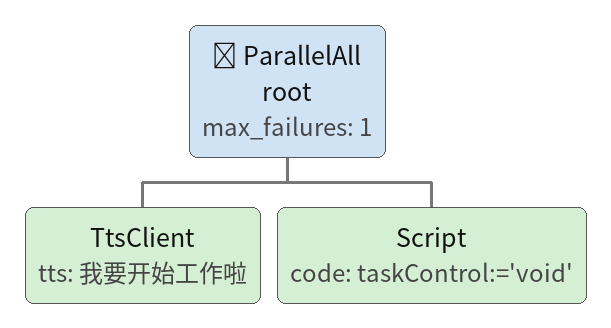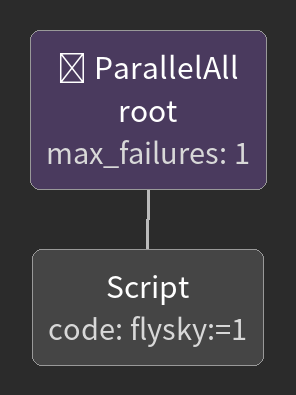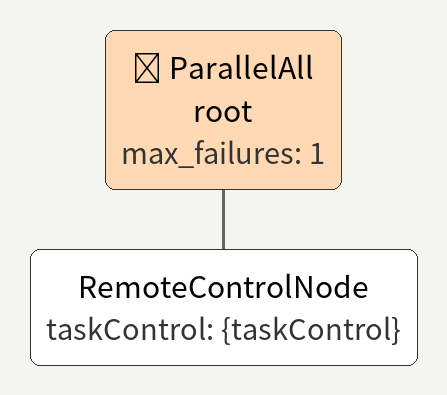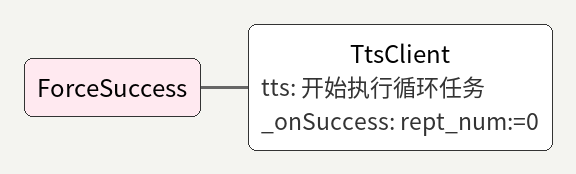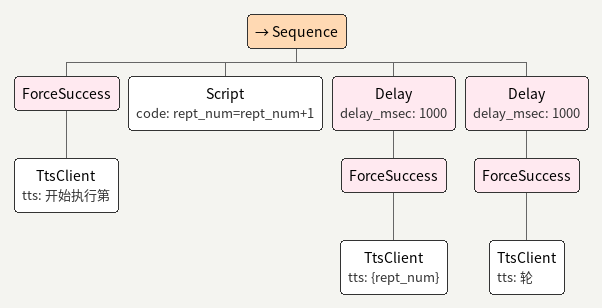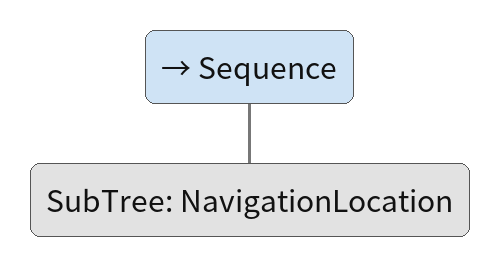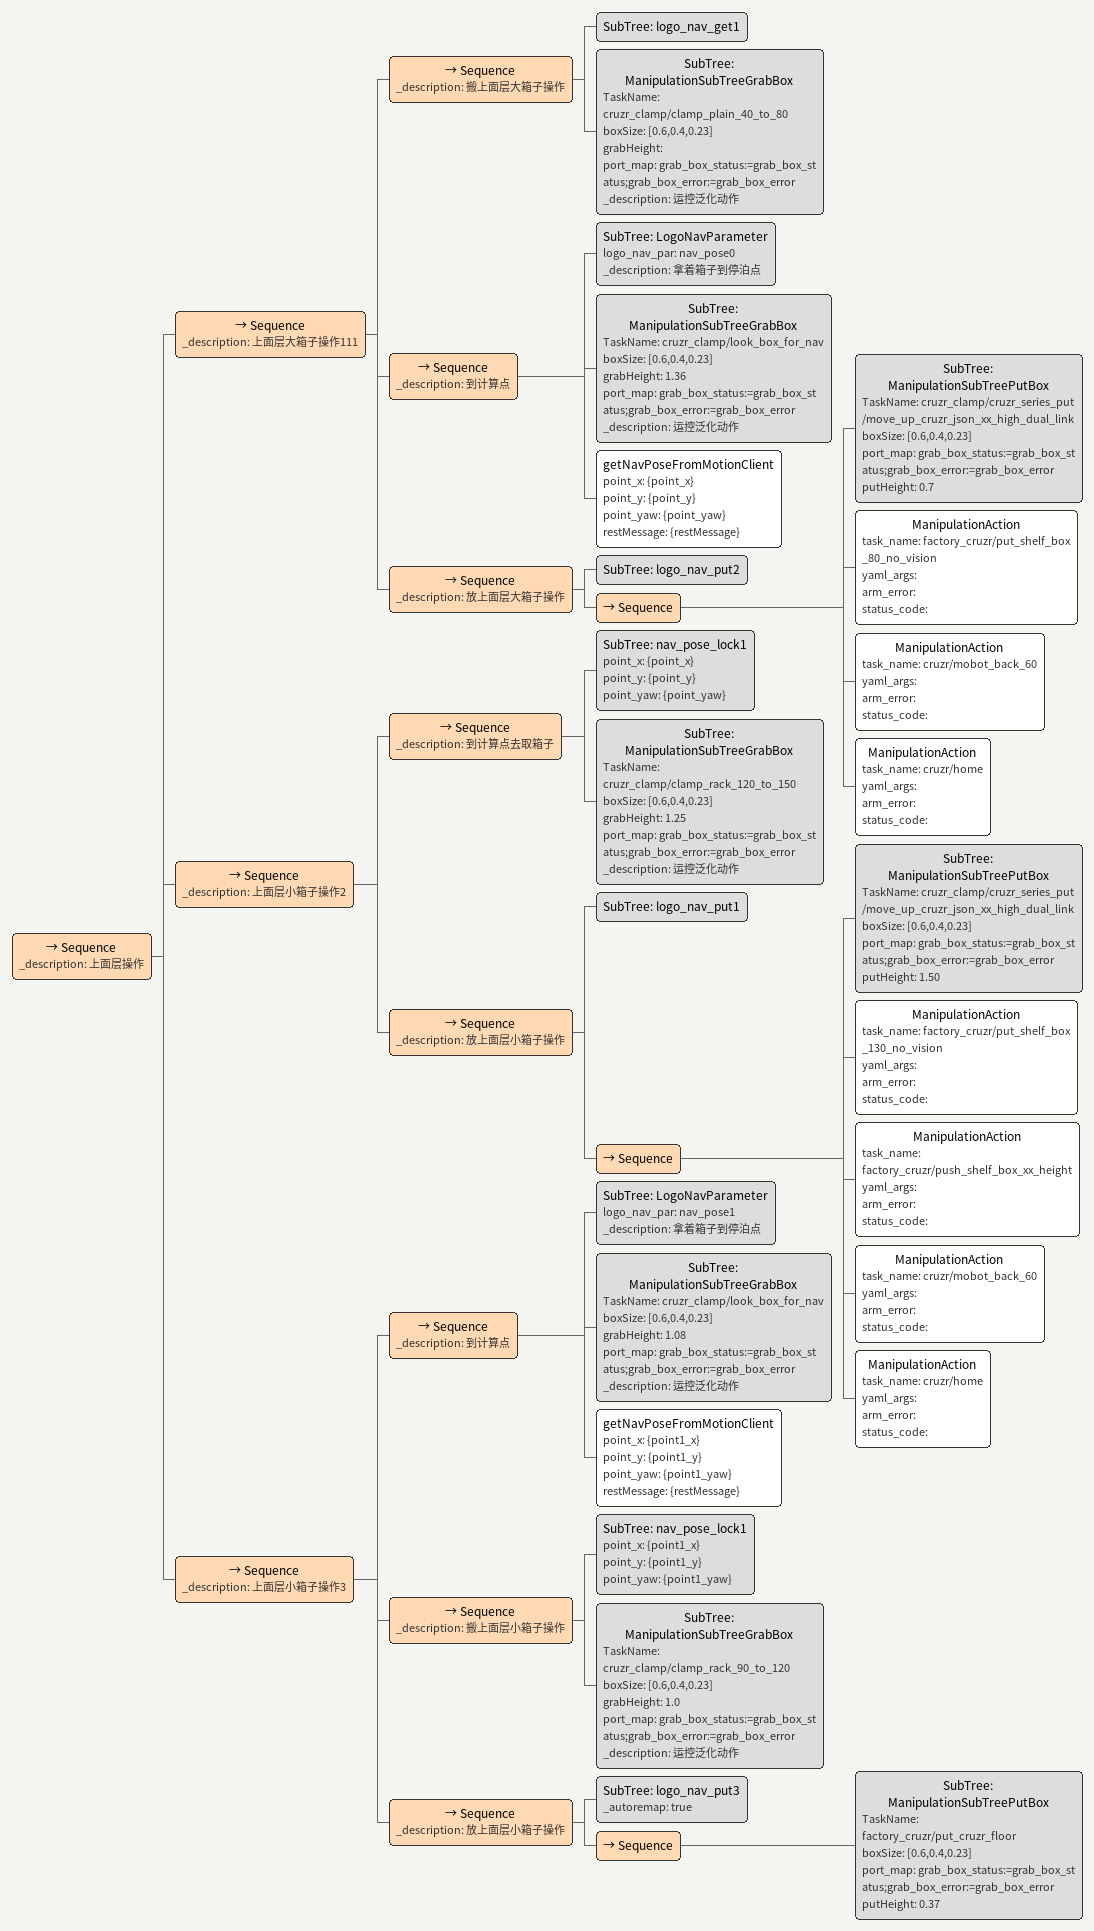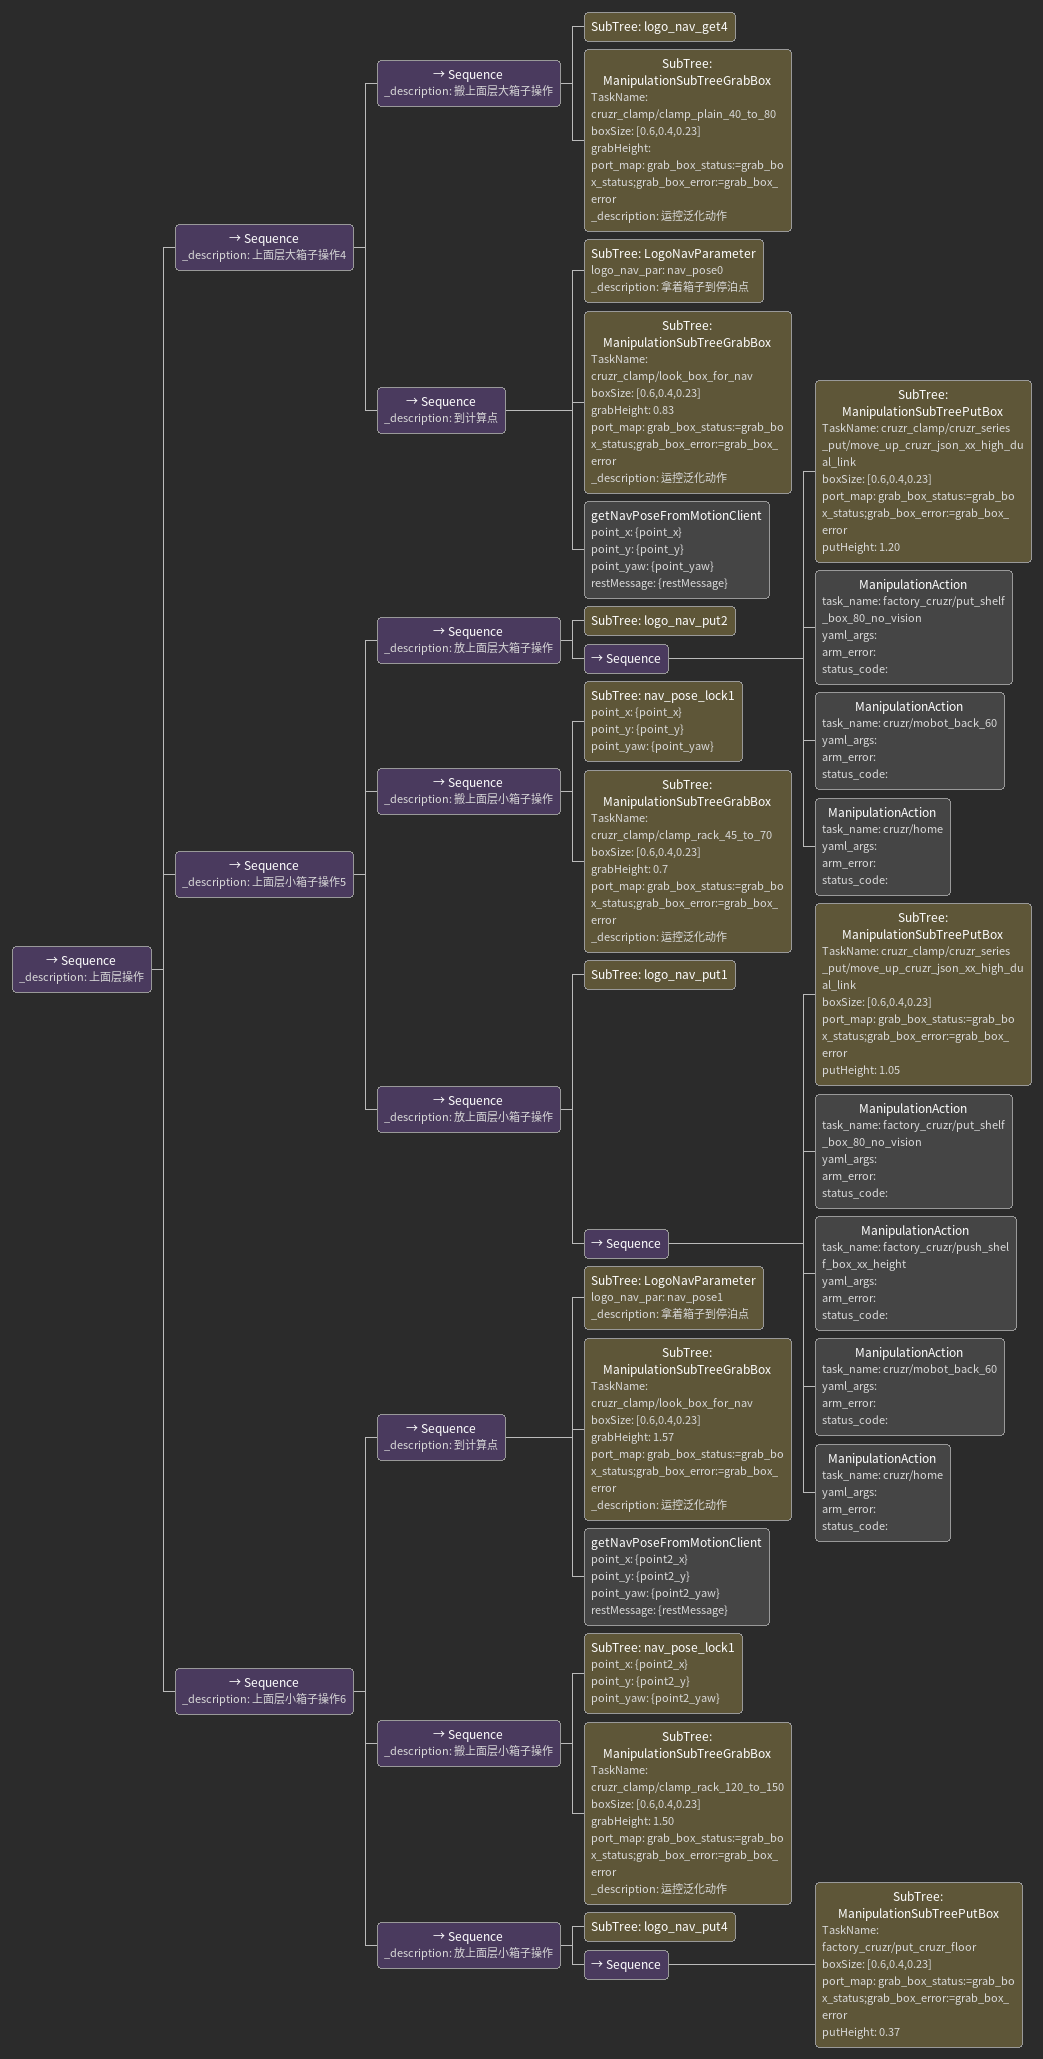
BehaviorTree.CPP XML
<ParallelAll name="root" max_failures="1">
  <TtsClient tts="我要开始工作啦"/>
  <Script code=" taskControl:='void'"/>
</ParallelAll>

<ParallelAll name="root" max_failures="1">
  <Script code=" flysky:=1"/>
</ParallelAll>

<ParallelAll name="root" max_failures="1">
  <RemoteControlNode taskControl="{taskControl}"/>
</ParallelAll>

<ForceSuccess>
  <TtsClient tts="开始执行循环任务" _onSuccess="rept_num:=0"/>
</ForceSuccess>

<Sequence>
  <ForceSuccess>
    <TtsClient tts="开始执行第"/>
  </ForceSuccess>
  <Script code="rept_num=rept_num+1"/>
  <Delay delay_msec="1000">
    <ForceSuccess>
      <TtsClient tts="{rept_num}"/>
    </ForceSuccess>
  </Delay>
  <Delay delay_msec="1000">
    <ForceSuccess>
      <TtsClient tts="轮"/>
    </ForceSuccess>
  </Delay>
</Sequence>

<Sequence>
  <SubTree ID="NavigationLocation"/>
</Sequence>

<Sequence _description="上面层操作">
  <Sequence _description="上面层大箱子操作111">
    <Sequence _description="搬上面层大箱子操作">
      <SubTree ID="logo_nav_get1"/>
      <SubTree ID="ManipulationSubTreeGrabBox" TaskName="cruzr_clamp/clamp_plain_40_to_80" boxSize="[0.6,0.4,0.23]" grabHeight="" port_map="grab_box_status:=grab_box_status;grab_box_error:=grab_box_error" _description="运控泛化动作"/>
    </Sequence>
    <Sequence _description="到计算点">
      <SubTree ID="LogoNavParameter" logo_nav_par="nav_pose0" _description="拿着箱子到停泊点"/>
      <SubTree ID="ManipulationSubTreeGrabBox" TaskName="cruzr_clamp/look_box_for_nav" boxSize="[0.6,0.4,0.23]" grabHeight="1.36" port_map="grab_box_status:=grab_box_status;grab_box_error:=grab_box_error" _description="运控泛化动作"/>
      <getNavPoseFromMotionClient point_x="{point_x}" point_y="{point_y}" point_yaw="{point_yaw}" restMessage="{restMessage}"/>
    </Sequence>
    <Sequence _description="放上面层大箱子操作">
      <SubTree ID="logo_nav_put2"/>
      <Sequence>
        <SubTree ID="ManipulationSubTreePutBox" TaskName="cruzr_clamp/cruzr_series_put/move_up_cruzr_json_xx_high_dual_link" boxSize="[0.6,0.4,0.23]" port_map="grab_box_status:=grab_box_status;grab_box_error:=grab_box_error" putHeight="0.7"/>
        <ManipulationAction task_name="factory_cruzr/put_shelf_box_80_no_vision" yaml_args="" arm_error="" status_code=""/>
        <ManipulationAction task_name="cruzr/mobot_back_60" yaml_args="" arm_error="" status_code=""/>
        <ManipulationAction task_name="cruzr/home" yaml_args="" arm_error="" status_code=""/>
      </Sequence>
    </Sequence>
  </Sequence>
  <Sequence _description="上面层小箱子操作2">
    <Sequence _description="到计算点去取箱子">
      <SubTree ID="nav_pose_lock1" point_x="{point_x}" point_y="{point_y}" point_yaw="{point_yaw}"/>
      <SubTree ID="ManipulationSubTreeGrabBox" TaskName="cruzr_clamp/clamp_rack_120_to_150" boxSize="[0.6,0.4,0.23]" grabHeight="1.25" port_map="grab_box_status:=grab_box_status;grab_box_error:=grab_box_error" _description="运控泛化动作"/>
    </Sequence>
    <Sequence _description="放上面层小箱子操作">
      <SubTree ID="logo_nav_put1"/>
      <Sequence>
        <SubTree ID="ManipulationSubTreePutBox" TaskName="cruzr_clamp/cruzr_series_put/move_up_cruzr_json_xx_high_dual_link" boxSize="[0.6,0.4,0.23]" port_map="grab_box_status:=grab_box_status;grab_box_error:=grab_box_error" putHeight="1.50"/>
        <ManipulationAction task_name="factory_cruzr/put_shelf_box_130_no_vision" yaml_args="" arm_error="" status_code=""/>
        <ManipulationAction task_name="factory_cruzr/push_shelf_box_xx_height" yaml_args="" arm_error="" status_code=""/>
        <ManipulationAction task_name="cruzr/mobot_back_60" yaml_args="" arm_error="" status_code=""/>
        <ManipulationAction task_name="cruzr/home" yaml_args="" arm_error="" status_code=""/>
      </Sequence>
    </Sequence>
  </Sequence>
  <Sequence _description="上面层小箱子操作3">
    <Sequence _description="到计算点">
      <SubTree ID="LogoNavParameter" logo_nav_par="nav_pose1" _description="拿着箱子到停泊点"/>
      <SubTree ID="ManipulationSubTreeGrabBox" TaskName="cruzr_clamp/look_box_for_nav" boxSize="[0.6,0.4,0.23]" grabHeight="1.08" port_map="grab_box_status:=grab_box_status;grab_box_error:=grab_box_error" _description="运控泛化动作"/>
      <getNavPoseFromMotionClient point_x="{point1_x}" point_y="{point1_y}" point_yaw="{point1_yaw}" restMessage="{restMessage}"/>
    </Sequence>
    <Sequence _description="搬上面层小箱子操作">
      <SubTree ID="nav_pose_lock1" point_x="{point1_x}" point_y="{point1_y}" point_yaw="{point1_yaw}"/>
      <SubTree ID="ManipulationSubTreeGrabBox" TaskName="cruzr_clamp/clamp_rack_90_to_120" boxSize="[0.6,0.4,0.23]" grabHeight="1.0" port_map="grab_box_status:=grab_box_status;grab_box_error:=grab_box_error" _description="运控泛化动作"/>
    </Sequence>
    <Sequence _description="放上面层小箱子操作">
      <SubTree ID="logo_nav_put3" _autoremap="true"/>
      <Sequence>
        <SubTree ID="ManipulationSubTreePutBox" TaskName="factory_cruzr/put_cruzr_floor" boxSize="[0.6,0.4,0.23]" port_map="grab_box_status:=grab_box_status;grab_box_error:=grab_box_error" putHeight="0.37"/>
      </Sequence>
    </Sequence>
  </Sequence>
</Sequence>

<Sequence _description="上面层操作">
  <Sequence _description="上面层大箱子操作4">
    <Sequence _description="搬上面层大箱子操作">
      <SubTree ID="logo_nav_get4"/>
      <SubTree ID="ManipulationSubTreeGrabBox" TaskName="cruzr_clamp/clamp_plain_40_to_80" boxSize="[0.6,0.4,0.23]" grabHeight="" port_map="grab_box_status:=grab_box_status;grab_box_error:=grab_box_error" _description="运控泛化动作"/>
    </Sequence>
    <Sequence _description="到计算点">
      <SubTree ID="LogoNavParameter" logo_nav_par="nav_pose0" _description="拿着箱子到停泊点"/>
      <SubTree ID="ManipulationSubTreeGrabBox" TaskName="cruzr_clamp/look_box_for_nav" boxSize="[0.6,0.4,0.23]" grabHeight="0.83" port_map="grab_box_status:=grab_box_status;grab_box_error:=grab_box_error" _description="运控泛化动作"/>
      <getNavPoseFromMotionClient point_x="{point_x}" point_y="{point_y}" point_yaw="{point_yaw}" restMessage="{restMessage}"/>
    </Sequence>
  </Sequence>
  <Sequence _description="上面层小箱子操作5">
    <Sequence _description="放上面层大箱子操作">
      <SubTree ID="logo_nav_put2"/>
      <Sequence>
        <SubTree ID="ManipulationSubTreePutBox" TaskName="cruzr_clamp/cruzr_series_put/move_up_cruzr_json_xx_high_dual_link" boxSize="[0.6,0.4,0.23]" port_map="grab_box_status:=grab_box_status;grab_box_error:=grab_box_error" putHeight="1.20"/>
        <ManipulationAction task_name="factory_cruzr/put_shelf_box_80_no_vision" yaml_args="" arm_error="" status_code=""/>
        <ManipulationAction task_name="cruzr/mobot_back_60" yaml_args="" arm_error="" status_code=""/>
        <ManipulationAction task_name="cruzr/home" yaml_args="" arm_error="" status_code=""/>
      </Sequence>
    </Sequence>
    <Sequence _description="搬上面层小箱子操作">
      <SubTree ID="nav_pose_lock1" point_x="{point_x}" point_y="{point_y}" point_yaw="{point_yaw}"/>
      <SubTree ID="ManipulationSubTreeGrabBox" TaskName="cruzr_clamp/clamp_rack_45_to_70" boxSize="[0.6,0.4,0.23]" grabHeight="0.7" port_map="grab_box_status:=grab_box_status;grab_box_error:=grab_box_error" _description="运控泛化动作"/>
    </Sequence>
    <Sequence _description="放上面层小箱子操作">
      <SubTree ID="logo_nav_put1"/>
      <Sequence>
        <SubTree ID="ManipulationSubTreePutBox" TaskName="cruzr_clamp/cruzr_series_put/move_up_cruzr_json_xx_high_dual_link" boxSize="[0.6,0.4,0.23]" port_map="grab_box_status:=grab_box_status;grab_box_error:=grab_box_error" putHeight="1.05"/>
        <ManipulationAction task_name="factory_cruzr/put_shelf_box_80_no_vision" yaml_args="" arm_error="" status_code=""/>
        <ManipulationAction task_name="factory_cruzr/push_shelf_box_xx_height" yaml_args="" arm_error="" status_code=""/>
        <ManipulationAction task_name="cruzr/mobot_back_60" yaml_args="" arm_error="" status_code=""/>
        <ManipulationAction task_name="cruzr/home" yaml_args="" arm_error="" status_code=""/>
      </Sequence>
    </Sequence>
  </Sequence>
  <Sequence _description="上面层小箱子操作6">
    <Sequence _description="到计算点">
      <SubTree ID="LogoNavParameter" logo_nav_par="nav_pose1" _description="拿着箱子到停泊点"/>
      <SubTree ID="ManipulationSubTreeGrabBox" TaskName="cruzr_clamp/look_box_for_nav" boxSize="[0.6,0.4,0.23]" grabHeight="1.57" port_map="grab_box_status:=grab_box_status;grab_box_error:=grab_box_error" _description="运控泛化动作"/>
      <getNavPoseFromMotionClient point_x="{point2_x}" point_y="{point2_y}" point_yaw="{point2_yaw}" restMessage="{restMessage}"/>
    </Sequence>
    <Sequence _description="搬上面层小箱子操作">
      <SubTree ID="nav_pose_lock1" point_x="{point2_x}" point_y="{point2_y}" point_yaw="{point2_yaw}"/>
      <SubTree ID="ManipulationSubTreeGrabBox" TaskName="cruzr_clamp/clamp_rack_120_to_150" boxSize="[0.6,0.4,0.23]" grabHeight="1.50" port_map="grab_box_status:=grab_box_status;grab_box_error:=grab_box_error" _description="运控泛化动作"/>
    </Sequence>
    <Sequence _description="放上面层小箱子操作">
      <SubTree ID="logo_nav_put4"/>
      <Sequence>
        <SubTree ID="ManipulationSubTreePutBox" TaskName="factory_cruzr/put_cruzr_floor" boxSize="[0.6,0.4,0.23]" port_map="grab_box_status:=grab_box_status;grab_box_error:=grab_box_error" putHeight="0.37"/>
      </Sequence>
    </Sequence>
  </Sequence>
</Sequence>
